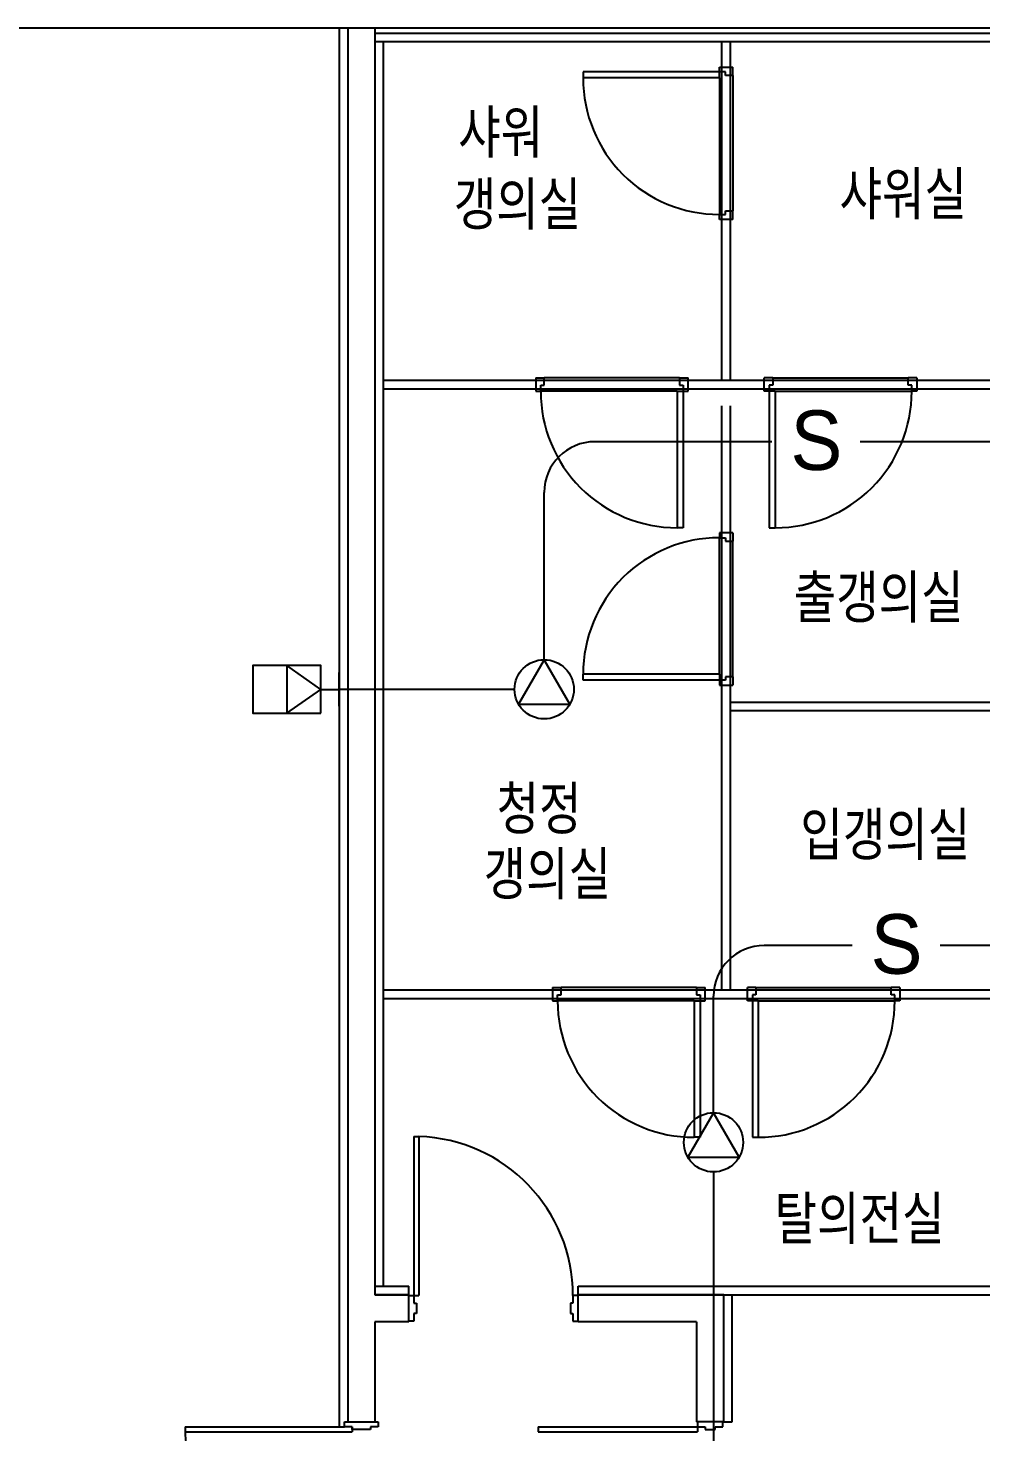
# Model space of a CAD drawing. Header units: millimetres. Extents: x 11414 to 120121, y 3637 to 81420.
# Drawn here: x 41768 to 47396, y 62017 to 70307 of the extents above; entities that cross this region are included whole.
import ezdxf
from ezdxf.enums import TextEntityAlignment as Align

# ---------------------------------------------------------------- set-up
doc = ezdxf.new("R2010")
doc.units = ezdxf.units.MM
doc.header["$LTSCALE"] = 100
doc.linetypes.add('CEN3', pattern=[26, 20, -2, 2, -2])
doc.layers.get('0').update_dxf_attribs({"color": 251})
for name, color, linetype in [('7', 7, 'Continuous'), ('ARC-7$0$ARCH', 9, 'Continuous'), ('ARC-7$0$IN PANEL', 6, 'Continuous'), ('ARC-7$0$동물실', 9, 'Continuous'), ('ARC-7$0$방화석고', 9, 'Continuous'), ('REC', 21, 'Continuous'), ('sp', 21, 'Continuous'), ('SYM', 7, 'Continuous'), ('W2', 2, 'CEN3')]:
    doc.layers.add(name, color=color, linetype=linetype)
doc.styles.add('ARC-7$0$돋움', font='')
doc.styles.add('ARC-7$0$울릉도l', font='')
doc.styles.add('GHD', font='HYWULM.TTF')
doc.styles.add('lpk', font='HYWULM.TTF')
doc.styles.get('ARC-7$0$돋움').set_extended_font_data('DotumChe')
doc.styles.get('ARC-7$0$울릉도l').set_extended_font_data('Dotum')

# ---------------------------------------------------------------- blocks, each defined once
blk = doc.blocks.new('ARC-7')
at = {"layer": 'ARC-7$0$ARCH', "color": 251}
for p, q in [((624832.8, -427478.6), (611382.8, -427478.6)), ((660282.8, -427478.5), (624832.8, -427478.6))]:
    blk.add_line(p, q, dxfattribs=at)
at = {"layer": 'ARC-7$0$IN PANEL', "color": 251}
for p, q in [((626947.8, -428608.5), (626867.8, -428608.5)), ((626932.8, -428608.5), (626882.8, -428608.5))]:
    blk.add_line(p, q, dxfattribs=at)
at = {"layer": 'ARC-7$0$동물실', "color": 251}
for p, q in [((624832.8, -427508.5), (631032.8, -427508.5)), ((624832.8, -427558.5), (631032.8, -427558.5)), ((624882.8, -434908.5), (624882.8, -427558.5)), ((626882.8, -429558.5), (626882.8, -427558.5)), ((626932.8, -429558.5), (626932.8, -427558.5)), ((626867.8, -427737.8), (626062.5, -427737.8)), ((626062.5, -427737.8), (626062.5, -427773.1)), ((626867.8, -427737.8), (626867.8, -427708.5)), ((626867.8, -427708.5), (626947.8, -427708.5)), ((626903.6, -427737.8), (626867.8, -427737.8)), ((626867.8, -427773.1), (626867.8, -427737.8)), ((626882.8, -427708.5), (626932.8, -427708.5)), ((626882.8, -427708.5), (626932.8, -427708.5)), ((626903.6, -427758.3), (626903.6, -427737.8)), ((626947.8, -427758.3), (626903.6, -427758.3)), ((626947.8, -427758.3), (626947.8, -427708.5)), ((626947.8, -427758.3), (626947.8, -428558.6)), ((626867.8, -427773.1), (626062.5, -427773.1)), ((626867.8, -427773.1), (626867.8, -428579.1)), ((626867.8, -428579.1), (626903.6, -428579.1)), ((626867.8, -428608.5), (626867.8, -428579.1)), ((626903.6, -428558.6), (626947.8, -428558.6)), ((626903.6, -428579.1), (626903.6, -428558.6)), ((626903.6, -428579.1), (626903.6, -428558.6)), ((626947.8, -428608.5), (626947.8, -428558.6)), ((624882.8, -429558.5), (630482.8, -429558.5)), ((625782.8, -429543.5), (625782.8, -429623.5)), ((625782.8, -429543.5), (625832.6, -429543.5)), ((625782.8, -429558.5), (625782.8, -429608.5)), ((625832.6, -429587.6), (625832.6, -429543.5)), ((626632.9, -429543.5), (625832.6, -429543.5)), ((626632.9, -429543.5), (626632.9, -429587.6)), ((626632.9, -429543.5), (626682.8, -429543.5)), ((626682.8, -429623.5), (626682.8, -429543.5)), ((626682.8, -429608.5), (626682.8, -429558.5)), ((626682.8, -429608.5), (626682.8, -429558.5)), ((627132.8, -429623.5), (627132.8, -429543.5)), ((627182.6, -429543.5), (627132.8, -429543.5)), ((627132.8, -429608.5), (627132.8, -429558.5)), ((627132.8, -429608.5), (627132.8, -429558.5)), ((627182.6, -429543.5), (627182.6, -429587.6)), ((627182.6, -429543.5), (627982.9, -429543.5)), ((627982.9, -429587.6), (627982.9, -429543.5)), ((628032.8, -429543.5), (627982.9, -429543.5)), ((628032.8, -429543.5), (628032.8, -429623.5)), ((628032.8, -429558.5), (628032.8, -429608.5)), ((624882.8, -429608.5), (643332.8, -429608.5)), ((625782.8, -429623.5), (625812.1, -429623.5)), ((625812.1, -429587.6), (625832.6, -429587.6)), ((625812.1, -429623.5), (625812.1, -429587.6)), ((625812.1, -429587.6), (625832.6, -429587.6)), ((626618.1, -429623.5), (625812.1, -429623.5)), ((626618.1, -429623.5), (626618.1, -430428.7)), ((626618.1, -429623.5), (626653.4, -429623.5)), ((626632.9, -429587.6), (626653.4, -429587.6)), ((626653.4, -429587.6), (626653.4, -429623.5)), ((626653.4, -429623.5), (626682.8, -429623.5)), ((626653.4, -429623.5), (626653.4, -430428.7)), ((627162.1, -429623.5), (627132.8, -429623.5)), ((627162.1, -429587.6), (627162.1, -429623.5)), ((627182.6, -429587.6), (627162.1, -429587.6)), ((627162.1, -429623.5), (627162.1, -430428.7)), ((627197.4, -429623.5), (627162.1, -429623.5)), ((627197.4, -429623.5), (627197.4, -430428.7)), ((627197.4, -429623.5), (628003.4, -429623.5)), ((628003.4, -429587.6), (627982.9, -429587.6)), ((628003.4, -429587.6), (627982.9, -429587.6)), ((628003.4, -429623.5), (628003.4, -429587.6)), ((628032.8, -429623.5), (628003.4, -429623.5)), ((626882.8, -433158.5), (626882.8, -429708.5)), ((626932.8, -433158.5), (626932.8, -429708.5)), ((626653.4, -430428.7), (626618.1, -430428.7)), ((626867.8, -430458.5), (626867.8, -430487.8)), ((626947.8, -430458.5), (626867.8, -430458.5)), ((626867.8, -430487.8), (626903.6, -430487.8)), ((626867.8, -431293.8), (626867.8, -430487.8)), ((626932.8, -430458.5), (626882.8, -430458.5)), ((626903.6, -430487.8), (626903.6, -430508.3)), ((626903.6, -430487.8), (626903.6, -430508.3)), ((626947.8, -430458.5), (626947.8, -430508.3)), ((627162.1, -430428.7), (627197.4, -430428.7)), ((626903.6, -430508.3), (626947.8, -430508.3)), ((626947.8, -431308.6), (626947.8, -430508.3)), ((626867.8, -431293.8), (626062.5, -431293.8)), ((626062.5, -431329.1), (626062.5, -431293.8)), ((626867.8, -431293.8), (626867.8, -431329.1)), ((626903.6, -431308.6), (626903.6, -431329.1)), ((626947.8, -431308.6), (626903.6, -431308.6)), ((626947.8, -431308.6), (626947.8, -431358.5)), ((626867.8, -431329.1), (626062.5, -431329.1)), ((626867.8, -431329.1), (626867.8, -431358.5)), ((626903.6, -431329.1), (626867.8, -431329.1)), ((626867.8, -431358.5), (626947.8, -431358.5)), ((626882.8, -431358.5), (626932.8, -431358.5)), ((626882.8, -431358.5), (626932.8, -431358.5)), ((626932.8, -431458.5), (630482.8, -431458.5)), ((626932.8, -431508.5), (630482.8, -431508.5)), ((625882.8, -433143.5), (625882.8, -433223.5)), ((625882.8, -433143.5), (625932.6, -433143.5)), ((625932.6, -433187.6), (625932.6, -433143.5)), ((626732.9, -433143.5), (625932.6, -433143.5)), ((626732.9, -433143.5), (626732.9, -433187.6)), ((626732.9, -433143.5), (626782.8, -433143.5)), ((626782.8, -433223.5), (626782.8, -433143.5)), ((627032.8, -433223.5), (627032.8, -433143.5)), ((627082.6, -433143.5), (627032.8, -433143.5)), ((627082.6, -433143.5), (627082.6, -433187.6)), ((627082.6, -433143.5), (627882.9, -433143.5)), ((627882.9, -433187.6), (627882.9, -433143.5)), ((627932.8, -433143.5), (627882.9, -433143.5)), ((627932.8, -433143.5), (627932.8, -433223.5)), ((624882.8, -433158.5), (633382.8, -433158.5)), ((624882.8, -433208.5), (633382.8, -433208.5)), ((625882.8, -433158.5), (625882.8, -433208.5)), ((625882.8, -433223.5), (625912.1, -433223.5)), ((625912.1, -433187.6), (625932.6, -433187.6)), ((625912.1, -433223.5), (625912.1, -433187.6)), ((625912.1, -433187.6), (625932.6, -433187.6)), ((626718.1, -433223.5), (625912.1, -433223.5)), ((626718.1, -433223.5), (626718.1, -434028.7)), ((626718.1, -433223.5), (626753.4, -433223.5)), ((626732.9, -433187.6), (626753.4, -433187.6)), ((626753.4, -433187.6), (626753.4, -433223.5)), ((626753.4, -433223.5), (626782.8, -433223.5)), ((626753.4, -433223.5), (626753.4, -434028.7)), ((626782.8, -433208.5), (626782.8, -433158.5)), ((626782.8, -433208.5), (626782.8, -433158.5)), ((627032.8, -433208.5), (627032.8, -433158.5)), ((627032.8, -433208.5), (627032.8, -433158.5)), ((627062.1, -433223.5), (627032.8, -433223.5)), ((627062.1, -433187.6), (627062.1, -433223.5)), ((627082.6, -433187.6), (627062.1, -433187.6)), ((627062.1, -433223.5), (627062.1, -434028.7)), ((627097.4, -433223.5), (627062.1, -433223.5)), ((627097.4, -433223.5), (627097.4, -434028.7)), ((627097.4, -433223.5), (627903.4, -433223.5)), ((627903.4, -433187.6), (627882.9, -433187.6)), ((627903.4, -433187.6), (627882.9, -433187.6)), ((627903.4, -433223.5), (627903.4, -433187.6)), ((627932.8, -433223.5), (627903.4, -433223.5)), ((627932.8, -433158.5), (627932.8, -433208.5)), ((625062.8, -434023.5), (625062.8, -434963.5)), ((625062.8, -434023.5), (625092.7, -434023.5)), ((625092.7, -434023.5), (625092.7, -434963.5)), ((626753.4, -434028.7), (626718.1, -434028.7)), ((627062.1, -434028.7), (627097.4, -434028.7)), ((624832.8, -434908.5), (625032.8, -434908.5)), ((624832.8, -434908.5), (624882.8, -434908.5)), ((625032.8, -434958.5), (624832.8, -434958.5)), ((624832.8, -434958.5), (625032.8, -434958.5)), ((625032.8, -434958.5), (625032.8, -434908.5)), ((625032.8, -435113.5), (625032.8, -434963.5)), ((625032.8, -434963.5), (625062.8, -434963.5)), ((625062.8, -434963.5), (625092.7, -434963.5)), ((625062.8, -434963.5), (625062.8, -435008.5)), ((626032.8, -434963.5), (626002.8, -434963.5)), ((626002.8, -434963.5), (626002.8, -435008.5)), ((626032.8, -434908.5), (643282.8, -434908.5)), ((626032.8, -434958.5), (626032.8, -434908.5)), ((626032.8, -434958.5), (643282.8, -434958.5)), ((626032.8, -435113.5), (626032.8, -434963.5)), ((626942.8, -435708.5), (626942.8, -434958.5)), ((626942.8, -435708.5), (626942.8, -434958.5)), ((626942.8, -434958.5), (626942.8, -434958.5)), ((625062.8, -435008.5), (625077.8, -435008.5)), ((625077.8, -435008.5), (625077.8, -435068.5)), ((626002.8, -435008.5), (625987.8, -435008.5)), ((625987.8, -435008.5), (625987.8, -435068.5)), ((625062.8, -435113.5), (625032.8, -435113.5)), ((625077.8, -435068.5), (625062.8, -435068.5)), ((625062.8, -435068.5), (625062.8, -435113.5)), ((625987.8, -435068.5), (626002.8, -435068.5)), ((626002.8, -435068.5), (626002.8, -435113.5)), ((626002.8, -435113.5), (626032.8, -435113.5)), ((624652.8, -435708.5), (624852.8, -435708.5)), ((624652.8, -435738.5), (624652.8, -435708.5)), ((624852.8, -435708.5), (624852.8, -435738.5)), ((626887.8, -435708.5), (626737.8, -435708.5)), ((626737.8, -435708.5), (626737.8, -435738.5)), ((626887.8, -435708.5), (626737.8, -435708.5)), ((626737.8, -435708.5), (626737.8, -435738.5)), ((626887.8, -435738.5), (626887.8, -435708.5)), ((626887.8, -435738.5), (626887.8, -435708.5)), ((626892.8, -435708.5), (626942.8, -435708.5)), ((623712.8, -435738.5), (624652.8, -435738.5)), ((623712.8, -435768.4), (624697.8, -435768.4)), ((624697.8, -435738.5), (624652.8, -435738.5)), ((624697.8, -435753.5), (624697.8, -435738.5)), ((624697.8, -435738.5), (624697.8, -435768.4)), ((624807.8, -435753.5), (624697.8, -435753.5)), ((624852.8, -435738.5), (624807.8, -435738.5)), ((624807.8, -435738.5), (624807.8, -435753.5)), ((625797.8, -435738.5), (626737.8, -435738.5)), ((625797.8, -435738.5), (625797.8, -435768.4)), ((625797.8, -435738.5), (626737.8, -435738.5)), ((625797.8, -435738.5), (625797.8, -435768.4)), ((625797.8, -435768.4), (626737.8, -435768.4)), ((625797.8, -435768.4), (626737.8, -435768.4)), ((626737.8, -435738.5), (626737.8, -435768.4)), ((626737.8, -435738.5), (626737.8, -435768.4)), ((626737.8, -435738.5), (626782.8, -435738.5)), ((626737.8, -435738.5), (626782.8, -435738.5)), ((626782.8, -435738.5), (626782.8, -435753.5)), ((626782.8, -435738.5), (626782.8, -435753.5)), ((626782.8, -435753.5), (626842.8, -435753.5)), ((626782.8, -435753.5), (626842.8, -435753.5)), ((626842.8, -435753.5), (626842.8, -435738.5)), ((626842.8, -435738.5), (626887.8, -435738.5)), ((626842.8, -435753.5), (626842.8, -435738.5)), ((626842.8, -435738.5), (626887.8, -435738.5))]:
    blk.add_line(p, q, dxfattribs=at)
for centre, radius, start, end in [((626867.2, -427774.4), 804.7, 179.91508, 270.03615), ((626616.8, -429624), 804.7, 179.96385, 270.08492), ((627198.7, -429624), 804.7, 269.91508, 0.03615), ((626867.2, -431292.5), 804.7, 89.96385, 180.08492), ((626716.8, -433224), 804.7, 179.96385, 270.08492), ((627098.7, -433224), 804.7, 269.91508, 0.03615), ((625062.8, -434963.5), 940, 360, 88.1729), ((624632.8, -435758.6), 920.1, 178.74493, 271.24482)]:
    blk.add_arc(centre, radius, start, end, dxfattribs=at)
at = {"layer": 'ARC-7$0$방화석고', "color": 251}
for p, q in [((624622.8, -427478.6), (624622.8, -435738.5)), ((624672.8, -427478.6), (624672.8, -435708.5)), ((624832.8, -435118.5), (624832.8, -435708.5))]:
    blk.add_line(p, q, dxfattribs=at)
at = {"layer": 'ARC-7$0$방화석고', "color": 251, "linetype": 'Continuous'}
for p, q in [((624832.8, -427478.6), (624832.8, -434958.5)), ((625032.8, -434958.5), (624832.8, -434958.5)), ((625032.8, -435118.5), (625032.8, -434958.5)), ((626032.8, -435118.5), (626032.8, -434958.5)), ((626892.8, -434958.5), (626032.8, -434958.5)), ((626892.8, -435708.5), (626892.8, -434958.5)), ((626892.8, -434958.5), (626892.8, -434958.5)), ((625032.8, -435118.5), (624832.8, -435118.5)), ((626732.8, -435118.5), (626032.8, -435118.5)), ((626732.8, -435118.5), (626732.8, -435708.5)), ((626892.8, -435708.5), (626732.8, -435708.5))]:
    blk.add_line(p, q, dxfattribs=at)
at = {"color": 251, "style": 'ARC-7$0$돋움'}
for tag, p in [('X2', (601933.6, -417318.4)), ('X3', (611533.6, -417318.4)), ('X4', (621433.6, -417318.4)), ('X6', (641231.6, -417318.4)), ('X7', (651133.6, -417318.5)), ('X8', (661033.6, -417318.4)), ('X9', (667633.6, -417318.4)), ('X10', (676133.6, -417318.5)), ('X11', (683633.6, -417318.5)), ('X5', (631333.6, -417375.7))]:
    blk.add_attdef(tag, text='', height=750, dxfattribs=at).set_placement(p, align=Align.MIDDLE_CENTER)
at = {"layer": 'ARC-7$0$ARCH', "color": 251}
for tag, height, style, p in [('Y11', 450, 'ARC-7$0$울릉도l', (593382.5, -427808.5)), ('Y10', 450, 'ARC-7$0$울릉도l', (593382.5, -435308.5)), ('Y9', 450, 'ARC-7$0$울릉도l', (593382.5, -443808.5)), ('Y8', 450, 'ARC-7$0$울릉도l', (593382.5, -450408.5)), ('Y7', 450, 'ARC-7$0$울릉도l', (593382.5, -460308.5)), ('Y6', 750, 'ARC-7$0$돋움', (593382.5, -470208.5))]:
    blk.add_attdef(tag, text='', height=height, rotation=90, dxfattribs=dict(at, style=style)).set_placement(p, align=Align.MIDDLE_CENTER)
blk = doc.blocks.new('SP')
at = {"layer": 'SYM', "color": 2}
blk.add_lwpolyline([(0, 175), (-151.6, -87.5), (151.6, -87.5)], close=True, dxfattribs=at)
blk.add_circle((0, 0), 175, dxfattribs=at)
blk = doc.blocks.new('SP1')
at = {"layer": 'SYM', "color": 2, "linetype": 'Continuous'}
for p, q in [((0, 110), (0, 0)), ((-100, 0), (100, 0))]:
    blk.add_line(p, q, dxfattribs=at)
blk.add_lwpolyline([(-140, 110), (140, 110), (140, 510), (-140, 510)], close=True, dxfattribs=at)
at = {"layer": 'SYM', "color": 2}
blk.add_lwpolyline([(0, 110), (140, 310), (-140, 310)], close=True, dxfattribs=at)

msp = doc.modelspace()

# ---------------------------------------------------------------- linework, layer by layer
at = {"layer": 'sp', "color": 3, "linetype": 'Continuous'}
for p, q in [((46161.5, 67864.5, 0), (45116.6, 67864.5, 0)), ((47641.6, 67864.5, 0), (46682.1, 67864.5, 0)), ((44816.6, 66577, 0), (44816.6, 67564.5, 0)), ((44641.6, 66402, 0), (43606.6, 66402, 0)), ((46634.8, 64889.5, 0), (46116.6, 64889.5, 0)), ((47641.6, 64889.5, 0), (47155.4, 64889.5, 0)), ((45816.6, 63902, 0), (45816.6, 64589.5, 0)), ((45816.6, 63552, 0), (45816.6, 61933.8, 0))]:
    msp.add_line(p, q, dxfattribs=at)
for centre in [(45116.6, 67564.5, 0), (46116.6, 64589.5, 0)]:
    msp.add_arc(centre, 300, 90, 180, dxfattribs=at)

# ---------------------------------------------------------------- block references
at = {"color": 21, "linetype": 'Continuous'}
msp.add_blockref('ARC-7', (-581016.2, 497785.5, 0), dxfattribs=at)
at = {"layer": 'REC', "color": 3, "linetype": 'Continuous'}
for p in [(44816.6, 66402, 0), (45816.6, 63727, 0)]:
    msp.add_blockref('SP', p, dxfattribs=at)
at = {"layer": 'sp', "color": 3, "linetype": 'Continuous', "rotation": 90}
msp.add_blockref('SP1', (43606.6, 66402, 0), dxfattribs=at)

# ---------------------------------------------------------------- texts
at = {"layer": '7', "style": 'GHD', "width": 0.8}
for s, p in [('샤워', (44308.5, 69568.2, 0)), ('샤워실', (46560.5, 69204, -2807)), ('갱의실', (44282, 69143.8, 0)), ('출갱의실', (46289.8, 66822.1, -2807)), ('청정', (44535.6, 65574.9, 0)), ('입갱의실', (46329.4, 65421.3, 0)), ('갱의실', (44458.5, 65189.1, 0)), ('탈의전실', (46177.2, 63154.4, -2807))]:
    msp.add_text(s, height=250, dxfattribs=at).set_placement(p)
at = {"layer": 'W2', "style": 'lpk'}
for p in [(46424.2, 67873.4, 0), (46897.5, 64898.4, 0)]:
    msp.add_text('S', height=351.6, dxfattribs=at).set_placement(p, align=Align.MIDDLE_CENTER)

doc.saveas('drawing.dxf')
